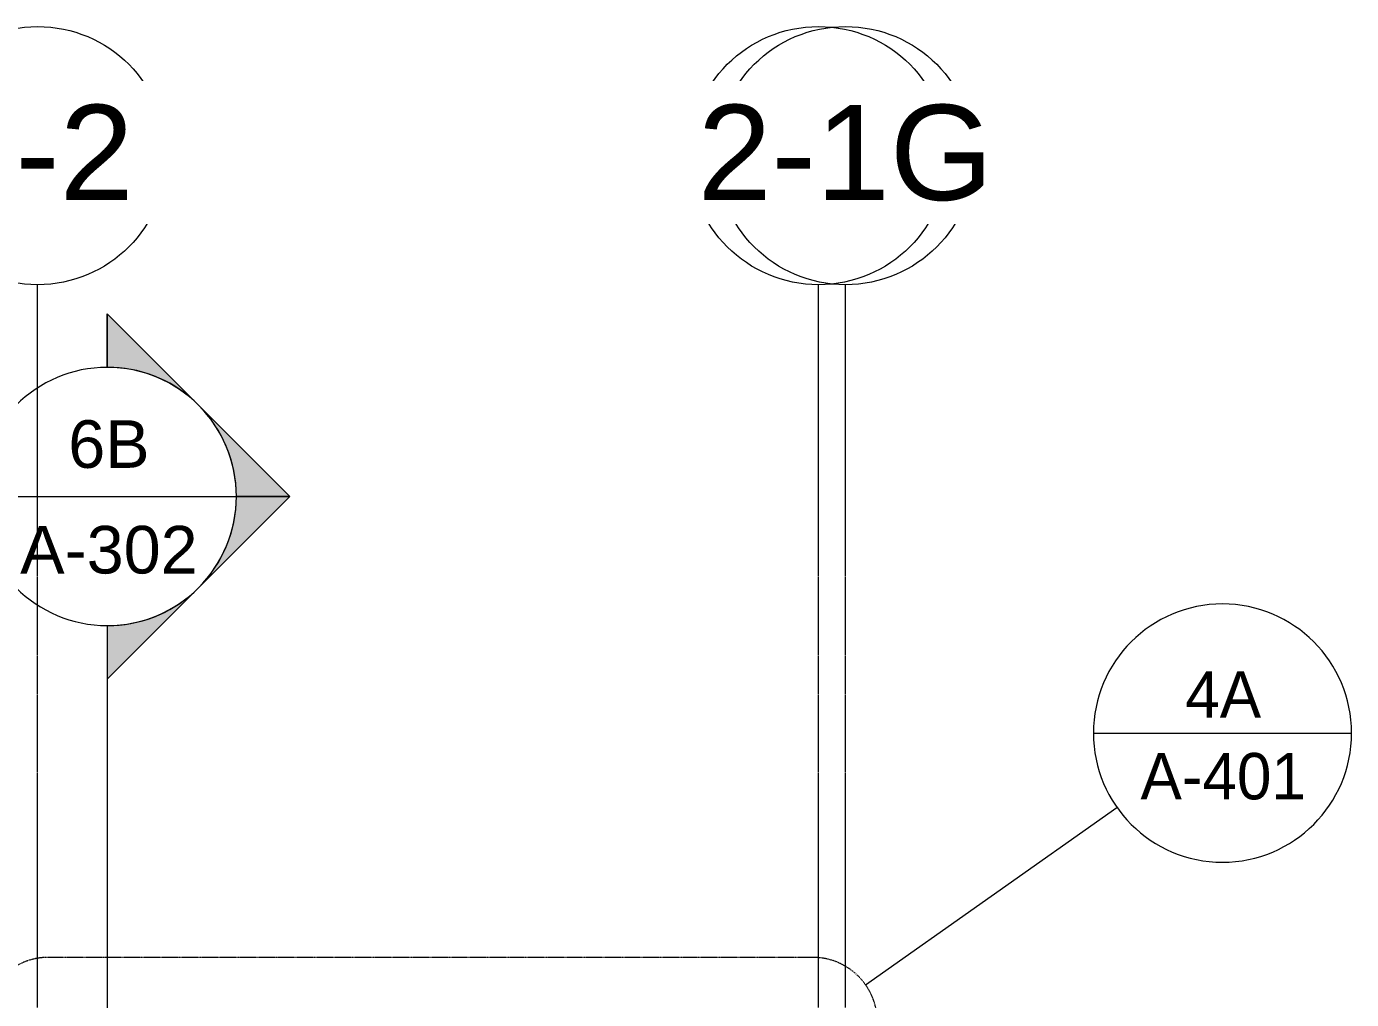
# Model space of a CAD drawing. Header units: inches. Extents: x 21380 to 98133, y -290 to 853.
# Drawn here: x 25976.8 to 26469.6, y 406.1 to 767.9 of the extents above; entities that cross this region are included whole.
import ezdxf

# ---------------------------------------------------------------- set-up
doc = ezdxf.new("R2010")
doc.units = ezdxf.units.IN
doc.header["$MEASUREMENT"] = 0
doc.linetypes.add('Dash Dot 3_16_', pattern=[0.3125, 0.1875, -0.0625, 0, -0.0625])
doc.linetypes.add('Grid Line 1_2_', pattern=[0.875, 0.5, -0.125, 0.125, -0.125])
for name, color, linetype, lineweight in [('A-ANNO-SYMB', 150, 'Continuous', 9), ('G-ANNO-SYMB', 111, 'Continuous', 9), ('S-GRID', 1, 'Continuous', 9), ('S-GRID-IDEN', 1, 'Continuous', 9)]:
    doc.layers.add(name, color=color, linetype=linetype, lineweight=lineweight)
doc.styles.add('Arial_1', font='arial.ttf', dxfattribs={"height": 35.407186})
doc.styles.add('Arial_2', font='arial.ttf', dxfattribs={"height": 17.703593})
doc.styles.add('Century Gothic', font='GOTHIC.TTF', dxfattribs={"height": 17.245342})

# ---------------------------------------------------------------- blocks, each defined once
blk = doc.blocks.new('Grid - Grid Head - Circle-14747-Building Section - East_West looking North')
at = {"layer": 'S-GRID-IDEN'}
blk.add_circle((23085.89, 719.89), 48, dxfattribs=at)
blk = doc.blocks.new('Section - Section Head - Filled-1526-Building Section - East_West looking North')
at = {"layer": 'G-ANNO-SYMB'}
h = blk.add_hatch(color=256, dxfattribs=at)
edge = h.paths.add_edge_path(flags=0)
edge.add_arc((22874.16, 593.16), 48.06, 47.9216, 90)
edge.add_line((22874.16, 641.22), (22874.16, 661.04))
edge.add_line((22874.16, 661.04), (22906.36, 628.83))
h = blk.add_hatch(color=256, dxfattribs=at)
edge = h.paths.add_edge_path(flags=0)
edge.add_line((22908.1, 627.1), (22942.04, 593.16))
edge.add_line((22942.04, 593.16), (22922.16, 593.16))
edge.add_arc((22874.16, 593.16), 48, 360, 405)
h = blk.add_hatch(color=256, dxfattribs=at)
edge = h.paths.add_edge_path(flags=0)
edge.add_arc((22874.16, 593.16), 48, 315, 360)
edge.add_line((22922.16, 593.16), (22942.04, 593.16))
edge.add_line((22942.04, 593.16), (22908.1, 559.22))
h = blk.add_hatch(color=256, dxfattribs=at)
edge = h.paths.add_edge_path(flags=0)
edge.add_line((22906.36, 557.48), (22874.16, 525.27))
edge.add_line((22874.16, 525.27), (22874.16, 545.09))
edge.add_arc((22874.16, 593.16), 48.06, 270, 312.0784)
for p, q in [((22942.04, 593.16), (22874.16, 661.04)), ((22874.16, 641.16), (22874.16, 661.04)), ((22906.36, 628.83), (22874.16, 661.04)), ((22874.16, 661.04), (22874.16, 641.22)), ((22942.04, 593.16), (22908.1, 627.1)), ((22942.04, 593.16), (22874.16, 525.27)), ((22908.1, 559.22), (22942.04, 593.16)), ((22922.16, 593.16), (22942.04, 593.16)), ((22942.04, 593.16), (22922.16, 593.16)), ((22874.16, 525.27), (22906.36, 557.48)), ((22874.16, 545.16), (22874.16, 525.27)), ((22874.16, 545.09), (22874.16, 525.27))]:
    blk.add_line(p, q, dxfattribs=at)
for radius, start, end in [(48, 90, 270), (48.06, 47.9216, 90), (48, 270, 90), (48, 360, 45), (48, 315, 360), (48.06, 270, 312.0784)]:
    blk.add_arc((22874.16, 593.16), radius, start, end, dxfattribs=at)
blk = doc.blocks.new('Section - Callout Head-19020-Building Section - East_West looking North')
at = {"layer": 'A-ANNO-SYMB'}
blk.add_line((22654.26, 473.8), (22750.26, 473.8), dxfattribs=at)
for start, end in [(0, 180), (180, 360)]:
    blk.add_arc((22702.26, 473.8), 48, start, end, dxfattribs=at)

msp = doc.modelspace()

# ---------------------------------------------------------------- linework, layer by layer
at = {"layer": 'A-ANNO-SYMB'}
msp.add_line((26288.86, 411.61), (26382.38, 477.53), dxfattribs=at)
at = {"layer": 'A-ANNO-SYMB', "linetype": 'Dash Dot 3_16_'}
msp.add_line((26269.24, 421.79), (25984.91, 421.79), dxfattribs=at)
for centre, start, end in [((25984.91, 397.79), 90, 180), ((26269.24, 397.79), 0, 90)]:
    msp.add_arc(centre, 24, start, end, dxfattribs=at)
at = {"layer": 'G-ANNO-SYMB'}
for p, q in [((25958.82, 593.16), (26054.82, 593.16)), ((26006.82, 545.16), (26006.82, -79.66))]:
    msp.add_line(p, q, dxfattribs=at)
at = {"layer": 'S-GRID', "linetype": 'Grid Line 1_2_'}
for p, q in [((25980.89, -273.16), (25980.89, 671.89)), ((25980.89, -273.16), (25980.89, 671.89)), ((26271.39, -273.16), (26271.39, 671.89)), ((26271.39, -273.16), (26271.39, 671.89)), ((26281.39, -273.16), (26281.39, 671.89)), ((26281.39, -273.16), (26281.39, 671.89))]:
    msp.add_line(p, q, dxfattribs=at)

# ---------------------------------------------------------------- block references
at = {"layer": 'A-ANNO-SYMB'}
msp.add_blockref('Section - Callout Head-19020-Building Section - East_West looking North', (3719.36, 31.38), dxfattribs=at)
at = {"layer": 'G-ANNO-SYMB'}
msp.add_blockref('Section - Section Head - Filled-1526-Building Section - East_West looking North', (3132.66, 0), dxfattribs=at)
at = {"layer": 'S-GRID-IDEN'}
for p in [(2895, 0), (3195.5, 0)]:
    msp.add_blockref('Grid - Grid Head - Circle-14747-Building Section - East_West looking North', p, dxfattribs=at)

# ---------------------------------------------------------------- texts
at = {"layer": 'A-ANNO-SYMB', "char_height": 17.245, "attachment_point": 2, "line_spacing_factor": 0.984117, "style": 'Century Gothic'}
for s, insert, width in [('4A', (26421.89, 528.16), 36.936), ('A-401', (26421.89, 497.78), 77.76)]:
    msp.add_mtext(s, dxfattribs=dict(at, insert=insert, width=width))
at = {"layer": 'G-ANNO-SYMB', "char_height": 17.704, "attachment_point": 2, "line_spacing_factor": 0.938532, "style": 'Arial_2'}
for s, insert, width in [('6B', (26007.43, 621.5), 36.072), ('A-302', (26007.43, 582.22), 78.624)]:
    msp.add_mtext(s, dxfattribs=dict(at, insert=insert, width=width))

# ---------------------------------------------------------------- next in the draw order: texts
at = {"layer": 'S-GRID-IDEN', "char_height": 35.407, "attachment_point": 2, "line_spacing_factor": 0.938532, "style": 'Arial_1', "bg_fill": 3, "box_fill_scale": 1.25, "bg_fill_color": 0, "bg_fill_transparency": 0}
for s, insert, width in [('1-2', (25980.88, 738.77), 85.104), ('1-1G', (26281.38, 738.77), 130.896)]:
    msp.add_mtext(s, dxfattribs=dict(at, insert=insert, width=width))

# ---------------------------------------------------------------- next in the draw order: block references
at = {"layer": 'S-GRID-IDEN'}
for p in [(2895, 0), (3185.5, 0)]:
    msp.add_blockref('Grid - Grid Head - Circle-14747-Building Section - East_West looking North', p, dxfattribs=at)

# ---------------------------------------------------------------- next in the draw order: texts
at = {"layer": 'S-GRID-IDEN', "char_height": 35.407, "width": 85.104, "attachment_point": 2, "line_spacing_factor": 0.938532, "style": 'Arial_1', "bg_fill": 3, "box_fill_scale": 1.25, "bg_fill_color": 0, "bg_fill_transparency": 0}
for s, insert in [('2-2', (25980.88, 738.77)), ('2-1', (26271.38, 738.77))]:
    msp.add_mtext(s, dxfattribs=dict(at, insert=insert))

# ---------------------------------------------------------------- next in the draw order: block references
at = {"layer": 'S-GRID-IDEN'}
msp.add_blockref('Grid - Grid Head - Circle-14747-Building Section - East_West looking North', (3185.5, 0), dxfattribs=at)

# ---------------------------------------------------------------- next in the draw order: texts
at = {"layer": 'S-GRID-IDEN', "insert": (26271.38, 738.77), "char_height": 35.407, "width": 85.104, "attachment_point": 2, "line_spacing_factor": 0.938532, "style": 'Arial_1', "bg_fill": 3, "box_fill_scale": 1.25, "bg_fill_color": 0, "bg_fill_transparency": 0}
msp.add_mtext('1-1', dxfattribs=at)

# ---------------------------------------------------------------- next in the draw order: block references
at = {"layer": 'S-GRID-IDEN'}
msp.add_blockref('Grid - Grid Head - Circle-14747-Building Section - East_West looking North', (3195.5, 0), dxfattribs=at)

# ---------------------------------------------------------------- next in the draw order: texts
at = {"layer": 'S-GRID-IDEN', "insert": (26281.38, 738.77), "char_height": 35.407, "width": 130.896, "attachment_point": 2, "line_spacing_factor": 0.938532, "style": 'Arial_1', "bg_fill": 3, "box_fill_scale": 1.25, "bg_fill_color": 0, "bg_fill_transparency": 0}
msp.add_mtext('2-1G', dxfattribs=at)

doc.saveas('drawing.dxf')
